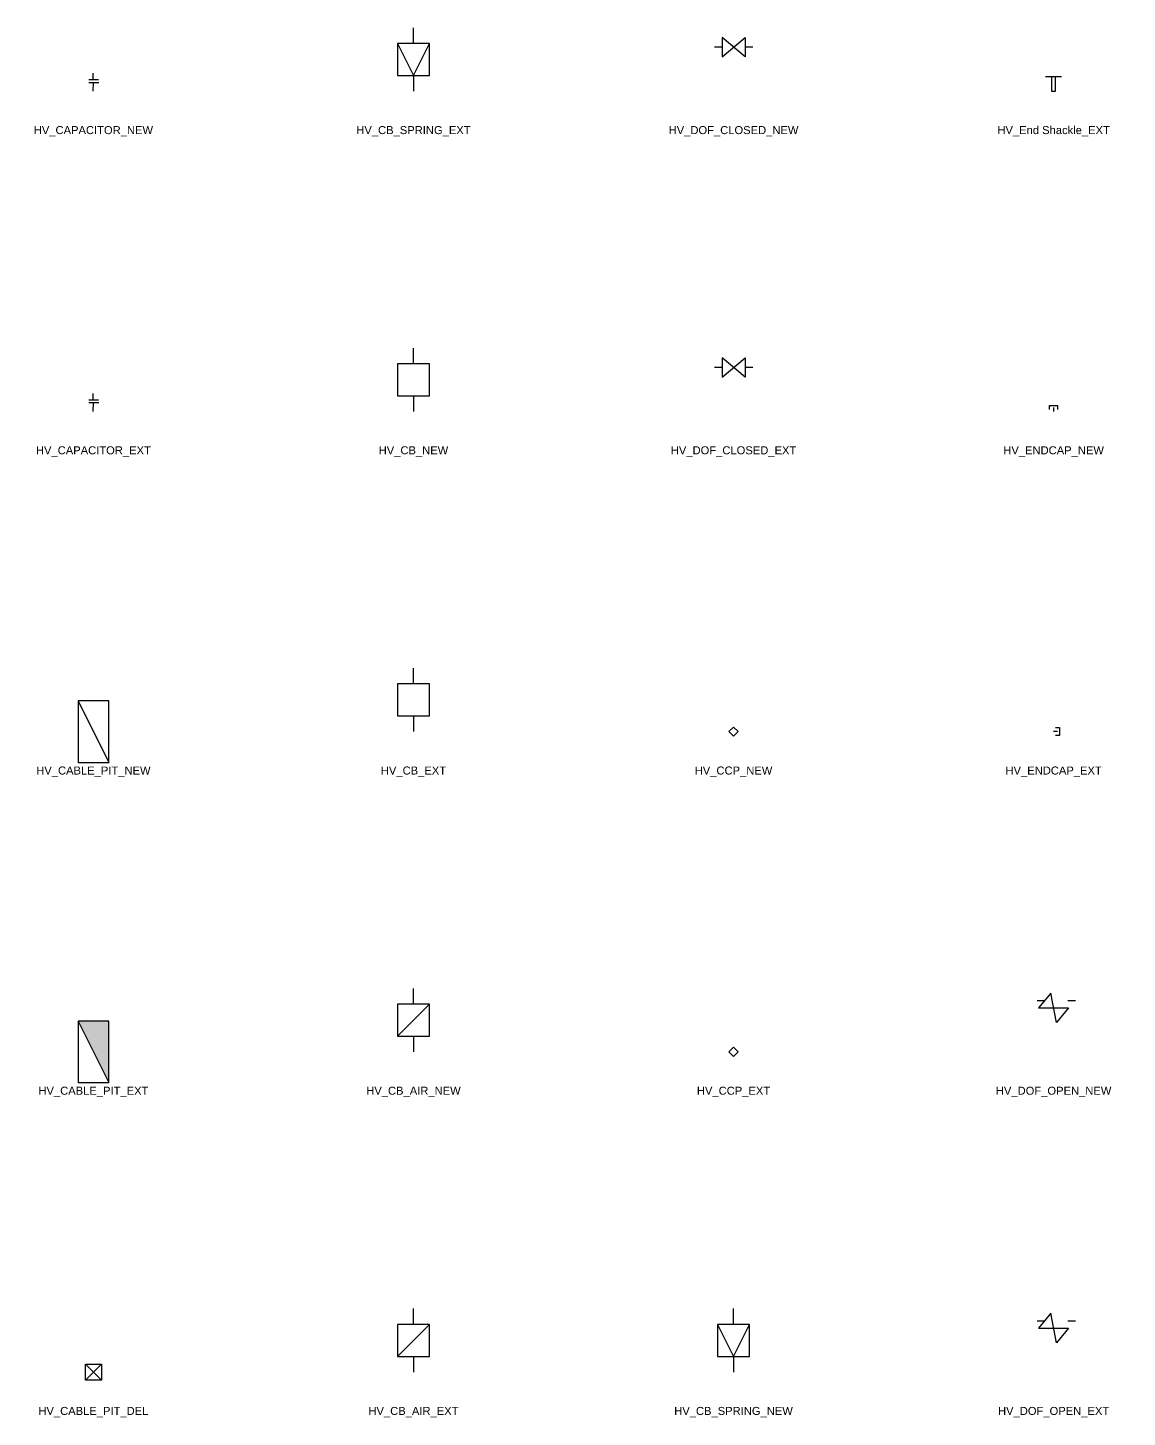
# Model space of a CAD drawing. Header units: metres. Extents: x -282 to 3977, y 160 to 949.
# Drawn here: x 191.1 to 328.5, y 648.3 to 821.8 of the extents above; entities that cross this region are included whole.
import ezdxf
from ezdxf.enums import TextEntityAlignment as Align

# ---------------------------------------------------------------- set-up
doc = ezdxf.new("R2010")
doc.units = ezdxf.units.M
doc.layers.get('0').update_dxf_attribs({"color": 6})
doc.layers.add('Equip_SP_HV_EXT', color=7, linetype='Continuous')
doc.layers.add('Equip_SP_HV_NEW', color=2, linetype='Continuous')
doc.styles.get("Standard").update_dxf_attribs({"font": 'ARIAL.TTF'})
doc.styles.add('TOWER_LABEL', font='ARIAL.TTF', dxfattribs={"height": 2.5})

# ---------------------------------------------------------------- blocks, each defined once
blk = doc.blocks.new('HV_CABLE_PIT_DEL')
for points in [[(1, -1), (-1, -1), (-1, 1), (1, 1), (1, -1), (-1, 1)], [(1, 1), (-1, -1)]]:
    blk.add_lwpolyline(points)
for tag, p, flags in [('Z', (0, 0), 1), ('TYPE', (0, -1.87), 9)]:
    blk.add_attdef(tag, p, '', height=0.2, dxfattribs=dict(flags=flags))
for tag, flags, p in [('ASSET_NUMBER', 8, (0, -0.71)), ('STATE', 9, (0, -0.13)), ('OWNED_BY', 9, (0, -1.16)), ('OPERATED_BY', 9, (0, -1.36)), ('USAGE', 9, (0, -0.33)), ('EQUIPMENT_NUMBER', 9, (0, -0.95)), ('MAINTAINED_BY', 9, (0, -1.58))]:
    blk.add_attdef(tag, text='', height=0.2, dxfattribs=dict(flags=flags)).set_placement(p, align=Align.MIDDLE_LEFT)
at = {"style": 'TOWER_LABEL', "flags": 9}
blk.add_attdef('STREET_CODE', text='', height=0.2, dxfattribs=at).set_placement((0, -0.53), align=Align.MIDDLE_LEFT)
blk = doc.blocks.new('HV_CABLE_PIT_EXT')
blk.add_hatch(color=256).paths.add_polyline_path([(1.92, 3.84), (-1.92, 3.84), (1.92, -3.84)])
blk.add_line((-1.92, 3.84), (1.92, -3.84))
blk.add_lwpolyline([(1.92, -3.84), (1.92, 3.84), (-1.92, 3.84), (-1.92, -3.84)], close=True)
for tag, p, flags in [('Z', (0, 0), 1), ('TYPE', (0, -1.87), 9)]:
    blk.add_attdef(tag, p, '', height=0.2, dxfattribs=dict(flags=flags))
for tag, flags, p in [('ASSET_NUMBER', 8, (0, -0.71)), ('STATE', 9, (0, -0.13)), ('OWNED_BY', 9, (0, -1.16)), ('OPERATED_BY', 9, (0, -1.36)), ('USAGE', 9, (0, -0.33)), ('EQUIPMENT_NUMBER', 9, (0, -0.95)), ('MAINTAINED_BY', 9, (0, -1.58))]:
    blk.add_attdef(tag, text='', height=0.2, dxfattribs=dict(flags=flags)).set_placement(p, align=Align.MIDDLE_LEFT)
at = {"style": 'TOWER_LABEL', "flags": 9}
blk.add_attdef('STREET_CODE', text='', height=0.2, dxfattribs=at).set_placement((0, -0.53), align=Align.MIDDLE_LEFT)
blk = doc.blocks.new('HV_CABLE_PIT_NEW')
blk.add_line((-1.92, 3.84), (1.92, -3.84))
blk.add_lwpolyline([(1.92, -3.84), (1.92, 3.84), (-1.92, 3.84), (-1.92, -3.84)], close=True)
for tag, p, flags in [('Z', (0, 0), 1), ('TYPE', (0, -1.87), 9)]:
    blk.add_attdef(tag, p, '', height=0.2, dxfattribs=dict(flags=flags))
for tag, flags, p in [('ASSET_NUMBER', 8, (0, -0.71)), ('STATE', 9, (0, -0.13)), ('OWNED_BY', 9, (0, -1.16)), ('OPERATED_BY', 9, (0, -1.36)), ('USAGE', 9, (0, -0.33)), ('EQUIPMENT_NUMBER', 9, (0, -0.95)), ('MAINTAINED_BY', 9, (0, -1.58))]:
    blk.add_attdef(tag, text='', height=0.2, dxfattribs=dict(flags=flags)).set_placement(p, align=Align.MIDDLE_LEFT)
at = {"style": 'TOWER_LABEL', "flags": 9}
blk.add_attdef('STREET_CODE', text='', height=0.2, dxfattribs=at).set_placement((0, -0.53), align=Align.MIDDLE_LEFT)
blk = doc.blocks.new('HV_CAPACITOR_EXT')
for p, q in [((-0.02, 1.46), (-0.02, 2.26)), ((-0.57, 1.46), (0.63, 1.46)), ((-0.57, 1.1), (0.67, 1.1)), ((-0.01, 0), (0, 1.1))]:
    blk.add_line(p, q)
for tag, height, flags, p in [('ASSET_NUM', 2.5, 8, (2, 2)), ('STREET_CODE', 0.2, 9, (1.5, 0)), ('CAPACITOR_TYPE', 0.2, 9, (1.5, -0.2)), ('CONSTRUCTED_VOLTAGE', 0.2, 9, (1.5, -0.4)), ('OPERATING_VOLTAGE', 0.2, 9, (1.5, -0.8)), ('ORIENTATION', 0.2, 9, (1.5, -1)), ('OPERATED_BY', 0.2, 9, (1.5, -1.4)), ('OWNED_BY', 0.2, 9, (1.5, -1.6)), ('STATE', 0.2, 9, (1.5, -1.8)), ('NO_PHASES', 0.2, 9, (1.5, -0.6)), ('MAINTAINED_BY', 0.2, 9, (1.5, -1.2)), ('STREETNAME', 0.2, 9, (1.5, -2.6)), ('SUBURB', 0.2, 9, (1.5, -2.8)), ('Z', 0.2, 1, (1.5, -3.2)), ('USAGE', 0.2, 9, (1.5, -2)), ('LEGEND', 0.2, 9, (1.5, -2.2)), ('LOCATION', 0.2, 9, (1.5, -2.4)), ('NOTES', 0.2, 9, (1.5, -3))]:
    blk.add_attdef(tag, text='', height=height, dxfattribs=dict(flags=flags)).set_placement(p, align=Align.MIDDLE_LEFT)
blk = doc.blocks.new('HV_CAPACITOR_NEW')
for p, q in [((-0.02, 1.46), (-0.02, 2.26)), ((-0.57, 1.46), (0.63, 1.46)), ((-0.57, 1.1), (0.67, 1.1)), ((-0.01, 0), (0, 1.1))]:
    blk.add_line(p, q)
for tag, height, flags, p in [('ASSET_NUM', 2.5, 8, (2, 2)), ('STREET_CODE', 0.2, 9, (1.5, 0)), ('ORIENTATION', 0.2, 9, (1.5, -0.4)), ('OPERATED_BY', 0.2, 9, (1.5, -0.8)), ('OWNED_BY', 0.2, 9, (1.5, -1)), ('STATE', 0.2, 9, (1.5, -1.2)), ('SUBURB', 0.2, 9, (1.5, -1.8)), ('NO_PHASES', 0.2, 9, (1.5, -0.2)), ('MAINTAINED_BY', 0.2, 9, (1.5, -0.6)), ('USAGE', 0.2, 9, (1.5, -1.4)), ('LEGEND', 0.2, 9, (1.5, -1.6)), ('ASSET_LABEL_ALIGNMENT', 0.2, 9, (1.5, -3.4)), ('STREETNAME', 0.2, 9, (1.5, -2)), ('CONSTRUCTED_VOLTAGE', 0.2, 9, (1.5, -3)), ('OPERATING_VOLTAGE', 0.2, 9, (1.5, -3.2)), ('LOCATION', 0.2, 9, (1.5, -2.2)), ('NOTES', 0.2, 9, (1.5, -2.4)), ('TYPE', 0.2, 9, (1.5, -3.8)), ('Z', 0.2, 1, (1.5, -4)), ('KVAR_LABEL_ALIGNMENT', 0.2, 9, (1.5, -3.6))]:
    blk.add_attdef(tag, text='', height=height, dxfattribs=dict(flags=flags)).set_placement(p, align=Align.MIDDLE_LEFT)
blk = doc.blocks.new('HV_CB_AIR_EXT')
blk.add_line((-2, 1.95986), (2, 5.95986))
for points in [[(0, 5.95986), (0, 7.91972)], [(0, 1.95986), (0, 0)]]:
    blk.add_lwpolyline(points)
blk.add_lwpolyline([(-2, 1.95986), (2, 1.95986), (2, 5.95986), (-2, 5.95986)], close=True)
for tag, flags, p in [('STATE', 9, (1.5, 0)), ('ORIENTATION', 9, (1.5, -0.2)), ('USAGE', 1, (1.5, -0.4))]:
    blk.add_attdef(tag, text='', height=0.2, dxfattribs=dict(flags=flags)).set_placement(p, align=Align.MIDDLE_LEFT)
blk = doc.blocks.new('HV_CB_AIR_NEW')
blk.add_line((-2, 1.96), (2, 5.96))
for points in [[(0, 5.96), (0, 7.92)], [(0, 1.96), (0, 0)]]:
    blk.add_lwpolyline(points)
blk.add_lwpolyline([(-2, 1.96), (2, 1.96), (2, 5.96), (-2, 5.96)], close=True)
for tag, p, flags in [('Z', (0, 0), 1), ('ORIENTATION', (0.02, 0.81), 9), ('STATE', (0.02, 0.41), 9), ('USAGE', (0.02, 0.11), 9)]:
    blk.add_attdef(tag, p, '', height=0.2, dxfattribs=dict(flags=flags))
at = {"flags": 9}
for tag, p in [('OWNED_BY', (0.01, -0.13)), ('OPERATED_BY', (0.01, -0.8)), ('CONSTRUCTED_VOLTAGE', (0.01, -1.47)), ('OPERATING_VOLTAGE', (0.01, -1.8)), ('MAINTAINED_BY', (0.01, -0.47)), ('NUMBER_OF_PHASES', (0.01, -1.13)), ('ACTUAL_STATUS', (0.01, -2.13)), ('CB_TYPE', (0.01, -2.47))]:
    blk.add_attdef(tag, text='', height=0.2, dxfattribs=at).set_placement(p, align=Align.MIDDLE_LEFT)
blk = doc.blocks.new('HV_CB_EXT')
for points in [[(0, 5.96), (0, 7.92)], [(0, 1.96), (0, 0)]]:
    blk.add_lwpolyline(points)
blk.add_lwpolyline([(-2, 1.96), (2, 1.96), (2, 5.96), (-2, 5.96)], close=True)
for tag, p, flags in [('Z', (0, 0), 1), ('ORIENTATION', (0.02, 0.81), 9), ('STATE', (0.02, 0.41), 9), ('USAGE', (0.02, 0.01), 9)]:
    blk.add_attdef(tag, p, '', height=0.2, dxfattribs=dict(flags=flags))
blk = doc.blocks.new('HV_CB_NEW')
for points in [[(0, 5.96), (0, 7.92)], [(0, 1.96), (0, 0)]]:
    blk.add_lwpolyline(points)
blk.add_lwpolyline([(-2, 1.96), (2, 1.96), (2, 5.96), (-2, 5.96)], close=True)
for tag, p, flags in [('Z', (0, 0), 1), ('ORIENTATION', (0.02, 0.81), 9), ('STATE', (0.02, 0.41), 9), ('USAGE', (0.02, 0.01), 9)]:
    blk.add_attdef(tag, p, '', height=0.2, dxfattribs=dict(flags=flags))
at = {"flags": 9}
for tag, p in [('OWNED_BY', (0.01, -0.21)), ('OPERATED_BY', (0.01, -0.88)), ('CONSTRUCTED_VOLTAGE', (0.01, -1.55)), ('MAINTAINED_BY', (0.01, -0.55)), ('NUMBER_OF_PHASES', (0.01, -1.21)), ('ACTUAL_STATUS', (0.01, -2.21)), ('OPERATING_VOLTAGE', (0.01, -1.88)), ('CB_TYPE', (0.01, -2.55))]:
    blk.add_attdef(tag, text='', height=0.2, dxfattribs=at).set_placement(p, align=Align.MIDDLE_LEFT)
blk = doc.blocks.new('HV_CB_SPRING_EXT')
for p, q in [((-2, 5.96), (0, 1.96)), ((0, 1.96), (2, 5.96))]:
    blk.add_line(p, q)
for points in [[(0, 5.96), (0, 7.92)], [(0, 1.96), (0, 0)]]:
    blk.add_lwpolyline(points)
blk.add_lwpolyline([(-2, 1.96), (2, 1.96), (2, 5.96), (-2, 5.96)], close=True)
for tag, p, flags in [('Z', (0, 0), 1), ('ORIENTATION', (0.02, 0.81), 9), ('STATE', (0.02, 0.41), 9), ('USAGE', (0.02, 0.01), 9)]:
    blk.add_attdef(tag, p, '', height=0.2, dxfattribs=dict(flags=flags))
blk = doc.blocks.new('HV_CB_SPRING_NEW')
for p, q in [((-2, 5.96), (0, 1.96)), ((0, 1.96), (2, 5.96))]:
    blk.add_line(p, q)
for points in [[(0, 5.96), (0, 7.92)], [(0, 1.96), (0, 0)]]:
    blk.add_lwpolyline(points)
blk.add_lwpolyline([(-2, 1.96), (2, 1.96), (2, 5.96), (-2, 5.96)], close=True)
for tag, p, flags in [('Z', (0, 0), 1), ('ORIENTATION', (0.02, 0.81), 9), ('STATE', (0.02, 0.41), 9), ('USAGE', (0.02, 0.01), 9)]:
    blk.add_attdef(tag, p, '', height=0.2, dxfattribs=dict(flags=flags))
at = {"flags": 9}
for tag, p in [('OWNED_BY', (0.02, -0.24)), ('OPERATED_BY', (0.02, -0.91)), ('CONSTRUCTED_VOLTAGE', (0.02, -1.58)), ('MAINTAINED_BY', (0.02, -0.58)), ('NUMBER_OF_PHASES', (0.02, -1.24)), ('ACTUAL_STATUS', (0.02, -2.24)), ('OPERATING_VOLTAGE', (0.02, -1.91)), ('CB_TYPE', (0.02, -2.58))]:
    blk.add_attdef(tag, text='', height=0.2, dxfattribs=at).set_placement(p, align=Align.MIDDLE_LEFT)
blk = doc.blocks.new('HV_CCP_EXT')
for tag, flags, p in [('CCP_TYPE', 9, (1.5, 0)), ('ORIENTATION', 9, (1.5, -0.2)), ('OWNED_BY', 9, (1.5, -1.2)), ('OPERATED_BY', 9, (1.5, -1.4)), ('CONSTRUCTED_VOLTAGE', 9, (1.5, -1.8)), ('USAGE', 9, (1.5, -0.4)), ('LEGEND', 9, (1.5, -0.6)), ('LIFE_SUPPORT', 9, (1.5, -0.8)), ('NOTES', 9, (1.5, -1)), ('MAINTAINED_BY', 9, (1.5, -1.6)), ('OPERATING_VOLTAGE', 9, (1.5, -2)), ('STATE', 9, (1.5, -2.2)), ('Z', 1, (1.5, -2.6)), ('NUMBER_OF_PHASES', 9, (1.5, -2.4))]:
    blk.add_attdef(tag, text='', height=0.2, dxfattribs=dict(flags=flags)).set_placement(p, align=Align.MIDDLE_LEFT)
blk.add_wipeout([(0, 0.57), (0.57, 0), (0, -0.57), (-0.57, 0)])
blk.add_lwpolyline([(-0.57, 0), (0, 0.57), (0.57, 0), (0, -0.57), (-0.57, 0)])
blk = doc.blocks.new('HV_CCP_NEW')
for tag, flags, p in [('CCP_TYPE', 9, (1.5, 0)), ('ORIENTATION', 9, (1.5, -0.2)), ('OWNED_BY', 9, (1.5, -1.2)), ('OPERATED_BY', 9, (1.5, -1.4)), ('CONSTRUCTED_VOLTAGE', 9, (1.5, -1.8)), ('USAGE', 9, (1.5, -0.4)), ('LEGEND', 9, (1.5, -0.6)), ('LIFE_SUPPORT', 9, (1.5, -0.8)), ('NOTES', 9, (1.5, -1)), ('MAINTAINED_BY', 9, (1.5, -1.6)), ('OPERATING_VOLTAGE', 9, (1.5, -2)), ('STATE', 9, (1.5, -2.2)), ('Z', 1, (1.5, -2.6)), ('NUMBER_OF_PHASES', 9, (1.5, -2.4))]:
    blk.add_attdef(tag, text='', height=0.2, dxfattribs=dict(flags=flags)).set_placement(p, align=Align.MIDDLE_LEFT)
blk.add_wipeout([(0, 0.57), (0.57, 0), (0, -0.57), (-0.57, 0)])
blk.add_lwpolyline([(-0.57, 0), (0, 0.57), (0.57, 0), (0, -0.57), (-0.57, 0)])
blk = doc.blocks.new('HV_DOF_CLOSED_EXT')
for p, q in [((-1.44, 5.5), (-2.4, 5.5)), ((2.4, 5.5), (1.44, 5.5))]:
    blk.add_line(p, q)
blk.add_lwpolyline([(-1.44, 6.7), (-1.44, 4.3), (1.44, 6.7), (1.44, 4.3)], close=True)
for tag, height, flags, p in [('ASSET_NUM', 2.5, 8, (2, 2)), ('STREET_CODE', 0.2, 9, (1.5, 0)), ('ACTUAL_STATUS', 0.2, 9, (1.5, -0.2)), ('CONSTRUCTED_VOLTAGE', 0.2, 9, (1.5, -0.4)), ('OPERATING_VOLTAGE', 0.2, 9, (1.5, -0.8)), ('ORIENTATION', 0.2, 9, (1.5, -1)), ('OWNED_BY', 0.2, 9, (1.5, -1.2)), ('OPERATED_BY', 0.2, 9, (1.5, -1.4)), ('STATE', 0.2, 9, (1.5, -1.8)), ('NO_PHASES', 0.2, 9, (1.5, -0.6)), ('MAINTAINED_BY', 0.2, 9, (1.5, -1.6)), ('SWITCH_TYPE', 0.2, 9, (1.5, -2)), ('STREETNAME', 0.2, 9, (1.5, -2.8)), ('SUBURB', 0.2, 9, (1.5, -3)), ('USAGE', 0.2, 9, (1.5, -2.2)), ('LEGEND', 0.2, 9, (1.5, -2.4)), ('LOCATION', 0.2, 9, (1.5, -2.6)), ('NOTES', 0.2, 9, (1.5, -3.2)), ('LABEL_ALIGNMENT', 0.2, 9, (1.5, -3.4)), ('Z', 0.2, 1, (1.5, -3.6))]:
    blk.add_attdef(tag, text='', height=height, dxfattribs=dict(flags=flags)).set_placement(p, align=Align.MIDDLE_LEFT)
blk = doc.blocks.new('*U101')
for p, q in [((-1.44, 5.5), (-2.4, 5.5)), ((2.4, 5.5), (1.44, 5.5))]:
    blk.add_line(p, q)
blk.add_lwpolyline([(-1.44, 6.7), (-1.44, 4.3), (1.44, 6.7), (1.44, 4.3)], close=True)
for tag, height, flags, p in [('ASSET_NUM', 3.5, 8, (2, 2)), ('STREET_CODE', 0.2, 9, (1.5, 0)), ('ACTUAL_STATUS', 0.2, 9, (1.5, -0.2)), ('CONSTRUCTED_VOLTAGE', 0.2, 9, (1.5, -0.4)), ('OPERATING_VOLTAGE', 0.2, 9, (1.5, -0.8)), ('ORIENTATION', 0.2, 9, (1.5, -1)), ('OWNED_BY', 0.2, 9, (1.5, -1.2)), ('OPERATED_BY', 0.2, 9, (1.5, -1.4)), ('STATE', 0.2, 9, (1.5, -1.8)), ('NO_PHASES', 0.2, 9, (1.5, -0.6)), ('MAINTAINED_BY', 0.2, 9, (1.5, -1.6)), ('SWITCH_TYPE', 0.2, 9, (1.5, -2)), ('SUBURB', 0.2, 9, (1.5, -2.6)), ('STREETNAME', 0.2, 9, (1.5, -2.8)), ('USAGE', 0.2, 9, (1.5, -2.2)), ('LEGEND', 0.2, 9, (1.5, -2.4)), ('LOCATION', 0.2, 9, (1.5, -3)), ('NOTES', 0.2, 9, (1.5, -3.2)), ('LABEL_ALIGNMENT', 0.2, 9, (1.5, -3.4)), ('Z', 0.2, 1, (1.5, -3.6))]:
    blk.add_attdef(tag, text='', height=height, dxfattribs=dict(flags=flags)).set_placement(p, align=Align.MIDDLE_LEFT)
blk = doc.blocks.new('HV_DOF_OPEN_EXT')
for p, q in [((-2.07, 6.42), (-1.11, 6.42)), ((1.77, 6.42), (2.73, 6.42))]:
    blk.add_line(p, q)
blk.add_lwpolyline([(-0.34, 7.34), (-1.87, 5.5), (1.87, 5.5), (0.34, 3.66)], close=True)
for tag, height, flags, p in [('ASSET_NUM', 2.5, 8, (2, 2)), ('STREET_CODE', 0.2, 9, (1.5, 0)), ('ACTUAL_STATUS', 0.2, 9, (1.5, -0.2)), ('CONSTRUCTED_VOLTAGE', 0.2, 9, (1.5, -0.4)), ('OPERATING_VOLTAGE', 0.2, 9, (1.5, -0.8)), ('ORIENTATION', 0.2, 9, (1.5, -1)), ('OWNED_BY', 0.2, 9, (1.5, -1.2)), ('OPERATED_BY', 0.2, 9, (1.5, -1.4)), ('STATE', 0.2, 9, (1.5, -1.8)), ('NO_PHASES', 0.2, 9, (1.5, -0.6)), ('MAINTAINED_BY', 0.2, 9, (1.5, -1.6)), ('SWITCH_TYPE', 0.2, 9, (1.5, -2)), ('STREETNAME', 0.2, 9, (1.5, -2.8)), ('SUBURB', 0.2, 9, (1.5, -3)), ('USAGE', 0.2, 9, (1.5, -2.2)), ('LEGEND', 0.2, 9, (1.5, -2.4)), ('LOCATION', 0.2, 9, (1.5, -2.6)), ('NOTES', 0.2, 9, (1.5, -3.2)), ('LABEL_ALIGNMENT', 0.2, 9, (1.5, -3.4)), ('Z', 0.2, 1, (1.5, -3.6))]:
    blk.add_attdef(tag, text='', height=height, dxfattribs=dict(flags=flags)).set_placement(p, align=Align.MIDDLE_LEFT)
blk = doc.blocks.new('*U102')
for p, q in [((-2.07, 6.42), (-1.11, 6.42)), ((1.77, 6.42), (2.73, 6.42))]:
    blk.add_line(p, q)
blk.add_lwpolyline([(-0.34, 7.34), (-1.87, 5.5), (1.87, 5.5), (0.34, 3.66)], close=True)
for tag, height, flags, p in [('ASSET_NUM', 3.5, 8, (2, 2)), ('STREET_CODE', 0.2, 9, (1.5, 0)), ('ACTUAL_STATUS', 0.2, 9, (1.5, -0.2)), ('CONSTRUCTED_VOLTAGE', 0.2, 9, (1.5, -0.4)), ('OPERATING_VOLTAGE', 0.2, 9, (1.5, -0.8)), ('ORIENTATION', 0.2, 9, (1.5, -1)), ('OWNED_BY', 0.2, 9, (1.5, -1.2)), ('OPERATED_BY', 0.2, 9, (1.5, -1.4)), ('STATE', 0.2, 9, (1.5, -1.8)), ('NO_PHASES', 0.2, 9, (1.5, -0.6)), ('MAINTAINED_BY', 0.2, 9, (1.5, -1.6)), ('SWITCH_TYPE', 0.2, 9, (1.5, -2)), ('SUBURB', 0.2, 9, (1.5, -2.6)), ('STREETNAME', 0.2, 9, (1.5, -2.8)), ('USAGE', 0.2, 9, (1.5, -2.2)), ('LEGEND', 0.2, 9, (1.5, -2.4)), ('LOCATION', 0.2, 9, (1.5, -3)), ('NOTES', 0.2, 9, (1.5, -3.2)), ('LABEL_ALIGNMENT', 0.2, 9, (1.5, -3.4)), ('Z', 0.2, 1, (1.5, -3.6))]:
    blk.add_attdef(tag, text='', height=height, dxfattribs=dict(flags=flags)).set_placement(p, align=Align.MIDDLE_LEFT)
blk = doc.blocks.new('HV_ENDCAP_EXT')
for points in [[(0.5, 0), (0, 0)], [(0.25, 0.5), (0.75, 0.5), (0.75, -0.5), (0.25, -0.5)]]:
    blk.add_lwpolyline(points)
for tag, flags, p in [('CONNECTOR_TYPE', 9, (1.5, 0)), ('CONSTRUCTED_VOLTAGE', 9, (1.5, -0.2)), ('OPERATING_VOLTAGE', 9, (1.5, -0.6)), ('ORIENTATION', 9, (1.5, -0.8)), ('OWNED_BY', 9, (1.5, -1)), ('OPERATED_BY', 9, (1.5, -1.2)), ('STATE', 9, (1.5, -1.6)), ('NO_PHASES', 9, (1.5, -0.4)), ('MAINTAINED_BY', 9, (1.5, -1.4)), ('USAGE', 9, (1.5, -1.8)), ('Z', 1, (1.5, -2.4)), ('LEGEND', 9, (1.5, -2)), ('NOTES', 9, (1.5, -2.2))]:
    blk.add_attdef(tag, text='', height=0.2, dxfattribs=dict(flags=flags)).set_placement(p, align=Align.MIDDLE_LEFT)
blk = doc.blocks.new('HV_ENDCAP_NEW')
for points in [[(-0.5, 0.25), (-0.5, 0.75), (0.5, 0.75), (0.5, 0.25)], [(0, 0.5), (0, 0)]]:
    blk.add_lwpolyline(points)
for tag, flags, p in [('CONNECTOR_TYPE', 9, (1.5, 0)), ('CONSTRUCTED_VOLTAGE', 9, (1.5, -0.2)), ('OPERATING_VOLTAGE', 9, (1.5, -0.6)), ('ORIENTATION', 9, (1.5, -0.8)), ('OWNED_BY', 9, (1.5, -1)), ('OPERATED_BY', 9, (1.5, -1.2)), ('STATE', 9, (1.5, -1.6)), ('NO_PHASES', 9, (1.5, -0.4)), ('MAINTAINED_BY', 9, (1.5, -1.4)), ('USAGE', 9, (1.5, -1.8)), ('Z', 1, (1.5, -2.4)), ('LEGEND', 9, (1.5, -2)), ('NOTES', 9, (1.5, -2.2))]:
    blk.add_attdef(tag, text='', height=0.2, dxfattribs=dict(flags=flags)).set_placement(p, align=Align.MIDDLE_LEFT)
blk = doc.blocks.new('*U113')
for tag, flags, p in [('CONNECTOR_TYPE', 9, (1.5, 0)), ('CONSTRUCTED_VOLTAGE', 9, (1.5, -0.2)), ('OPERATING_VOLTAGE', 9, (1.5, -0.6)), ('ORIENTATION', 9, (1.5, -0.8)), ('OWNED_BY', 9, (1.5, -1)), ('OPERATED_BY', 9, (1.5, -1.2)), ('STATE', 9, (1.5, -1.6)), ('NO_PHASES', 9, (1.5, -0.4)), ('MAINTAINED_BY', 9, (1.5, -1.4)), ('USAGE', 9, (1.5, -1.8)), ('Z', 1, (1.5, -2.2)), ('NOTES', 9, (1.5, -2))]:
    blk.add_attdef(tag, text='', height=0.2, dxfattribs=dict(flags=flags)).set_placement(p, align=Align.MIDDLE_LEFT)
blk.add_wipeout([(-0.25, 0), (-0.25, 1.81), (0.25, 1.81), (0.25, 0)])
blk.add_line((1, 1.81), (-1, 1.81))
blk.add_lwpolyline([(-0.25, 0), (0.25, 0), (0.25, 1.81), (-0.25, 1.81)], close=True)

msp = doc.modelspace()

# ---------------------------------------------------------------- block references
at = {"layer": 'Equip_SP_HV_EXT'}
for name, p in [('HV_CB_SPRING_EXT', (239.27, 813.91)), ('*U113', (319.27, 813.91)), ('HV_DOF_CLOSED_EXT', (279.27, 773.91)), ('HV_CAPACITOR_EXT', (199.27, 773.91)), ('HV_CB_EXT', (239.27, 733.91)), ('HV_ENDCAP_EXT', (319.27, 733.91)), ('HV_CABLE_PIT_EXT', (199.27, 693.91)), ('HV_CCP_EXT', (279.27, 693.91)), ('HV_CB_AIR_EXT', (239.27, 653.91)), ('HV_DOF_OPEN_EXT', (319.27, 653.91)), ('HV_CABLE_PIT_DEL', (199.27, 653.91))]:
    msp.add_blockref(name, p, dxfattribs=at)
at = {"layer": 'Equip_SP_HV_NEW'}
for name, p in [('*U101', (279.27, 813.91)), ('HV_CAPACITOR_NEW', (199.27, 813.91)), ('HV_CB_NEW', (239.27, 773.91)), ('HV_ENDCAP_NEW', (319.27, 773.91)), ('HV_CABLE_PIT_NEW', (199.27, 733.91)), ('HV_CCP_NEW', (279.27, 733.91)), ('HV_CB_AIR_NEW', (239.27, 693.91)), ('*U102', (319.27, 693.91)), ('HV_CB_SPRING_NEW', (279.27, 653.91))]:
    msp.add_blockref(name, p, dxfattribs=at)

# ---------------------------------------------------------------- texts
at = {"layer": 'Equip_SP_HV_EXT', "char_height": 1, "attachment_point": 5, "bg_fill": 3, "box_fill_scale": 1.2, "bg_fill_color": 256, "bg_fill_transparency": 0}
for s, insert, width in [('HV_CB_SPRING_EXT', (239.27, 808.91), 16), ('HV_End Shackle_EXT', (319.27, 808.91), 18), ('HV_CAPACITOR_EXT', (199.27, 768.91), 16), ('HV_DOF_CLOSED_EXT', (279.27, 768.91), 17), ('HV_CB_EXT', (239.27, 728.91), 9), ('HV_ENDCAP_EXT', (319.27, 728.91), 13), ('HV_CCP_EXT', (279.27, 688.91), 10), ('HV_CABLE_PIT_DEL', (199.27, 648.91), 16), ('HV_CB_AIR_EXT', (239.27, 648.91), 13), ('HV_DOF_OPEN_EXT', (319.27, 648.91), 15)]:
    msp.add_mtext(s, dxfattribs=dict(at, insert=insert, width=width))
at = {"layer": 'Equip_SP_HV_NEW', "char_height": 1, "attachment_point": 5, "bg_fill": 3, "box_fill_scale": 1.2, "bg_fill_color": 256, "bg_fill_transparency": 0}
for s, insert, width in [('HV_CAPACITOR_NEW', (199.27, 808.91), 16), ('HV_DOF_CLOSED_NEW', (279.27, 808.91), 17), ('HV_CB_NEW', (239.27, 768.91), 9), ('HV_ENDCAP_NEW', (319.27, 768.91), 13), ('HV_CCP_NEW', (279.27, 728.91), 10), ('HV_CB_AIR_NEW', (239.27, 688.91), 13), ('HV_DOF_OPEN_NEW', (319.27, 688.91), 15), ('HV_CB_SPRING_NEW', (279.27, 648.91), 16)]:
    msp.add_mtext(s, dxfattribs=dict(at, insert=insert, width=width))

# ---------------------------------------------------------------- next in the draw order: texts
at = {"layer": 'Equip_SP_HV_EXT', "insert": (199.27, 688.91), "char_height": 1, "width": 16, "attachment_point": 5, "bg_fill": 3, "box_fill_scale": 1.2, "bg_fill_color": 256, "bg_fill_transparency": 0}
msp.add_mtext('HV_CABLE_PIT_EXT', dxfattribs=at)
at = {"layer": 'Equip_SP_HV_NEW', "insert": (199.27, 728.91), "char_height": 1, "width": 16, "attachment_point": 5, "bg_fill": 3, "box_fill_scale": 1.2, "bg_fill_color": 256, "bg_fill_transparency": 0}
msp.add_mtext('HV_CABLE_PIT_NEW', dxfattribs=at)

doc.saveas('drawing.dxf')
